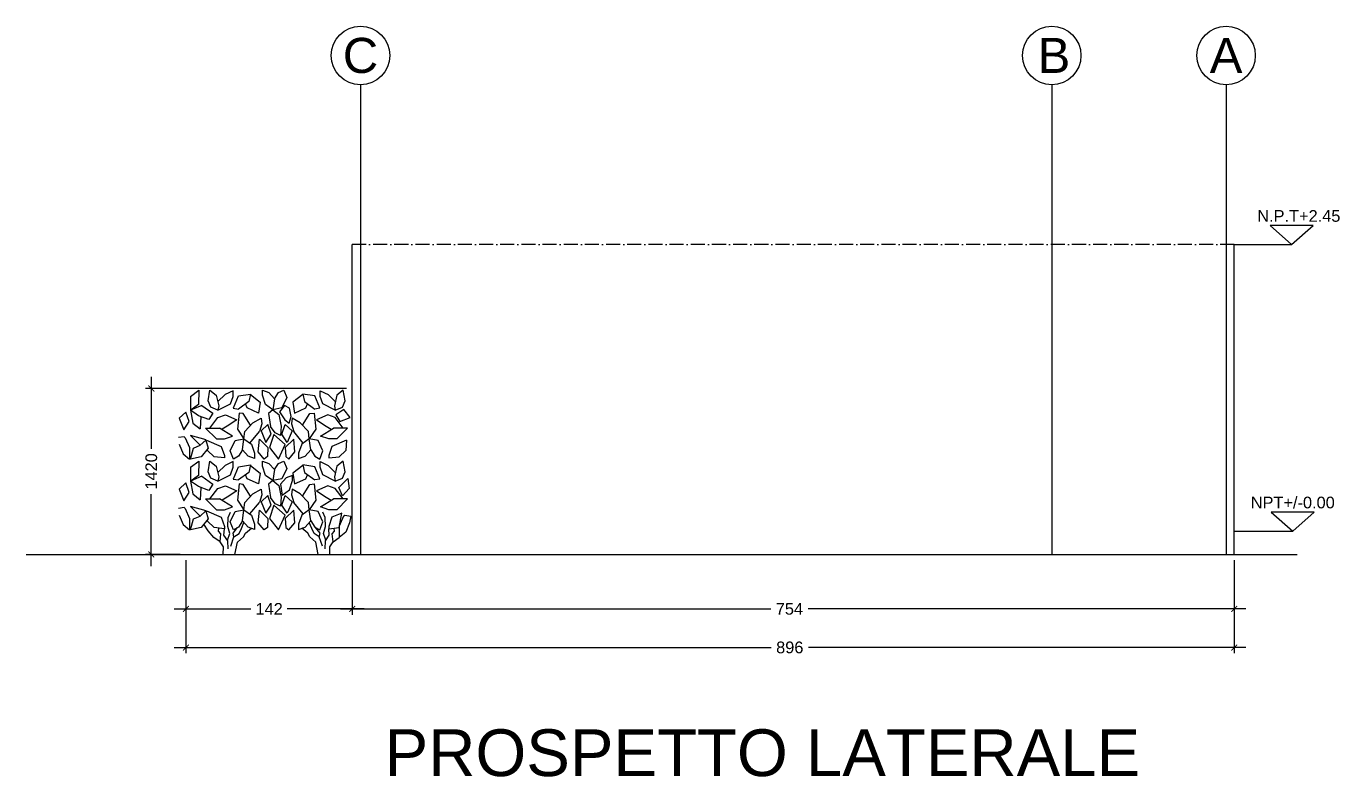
# Model space of a CAD drawing. Header units: millimetres. Extents: x 5639 to 14492, y 750 to 6820.
# Drawn here: x 10015 to 11138, y 6149 to 6791 of the extents above; entities that cross this region are included whole.
import ezdxf
from ezdxf.enums import TextEntityAlignment as Align

# ---------------------------------------------------------------- set-up
doc = ezdxf.new("R2010")
doc.units = ezdxf.units.MM
doc.linetypes.add('ACAD_ISO10W100', pattern=[18, 12, -3, 0, -3])
doc.layers.get('DEFPOINTS').update_dxf_attribs({"color": 210})
for name, color, linetype in [('A-ANNO-SYMB', 3, 'Continuous'), ('A-ANNO-TEXT', 3, 'Continuous'), ('A-ELEV-MBE1', 7, 'Continuous'), ('A-FLOR-LEVL', 7, 'Continuous'), ('A-SECT-MCUT', 7, 'Continuous'), ('BASE_SIEPE', 33, 'Continuous'), ('G-ANNO-DIM', 251, 'Continuous'), ('SIEPE', 96, 'Continuous')]:
    doc.layers.add(name, color=color, linetype=linetype)
doc.styles.add('ARIAL', font='arial.ttf')
doc.styles.get("Standard").update_dxf_attribs({"font": 'arial.ttf'})
doc.dimstyles.new('1_1', dxfattribs={"dimtxt": 10, "dimasz": 5, "dimexe": 5, "dimexo": 5, "dimgap": 5, "dimtad": 0, "dimdec": 0, "dimtxsty": 'Standard', "dimblk": 'ARCHTICK', "dimcen": 2.5, "dimdle": 10, "dimadec": 0, "dimazin": 0, "dimtfac": 1, "dimtdec": 0, "dimtmove": 0, "dimatfit": 3, "dimldrblk": 'ARCHTICK', "dimfxl": 1, "dimarcsym": 0})

# ---------------------------------------------------------------- blocks, each defined once
blk = doc.blocks.new('_ArchTick')
at = {"color": 0, "linetype": 'ByBlock', "const_width": 0.15}
blk.add_lwpolyline([(-0.5, -0.5), (0.5, 0.5)], dxfattribs=at)
blk = doc.blocks.new('*D123')
at = {"layer": 'DEFPOINTS', "color": 0, "transparency": 16777216}
for p in [(10151.4, 6339.3), (10293.6, 6339.3), (10293.6, 6292.7)]:
    blk.add_point(p, dxfattribs=at)
at = {"layer": 'G-ANNO-DIM', "color": 0, "lineweight": -2, "transparency": 16777216}
for p, q in [((10151.4, 6334.3), (10151.4, 6287.7)), ((10293.6, 6334.3), (10293.6, 6287.7)), ((10141.4, 6292.7), (10207, 6292.7)), ((10303.6, 6292.7), (10238, 6292.7))]:
    blk.add_line(p, q, dxfattribs=at)
at = {"layer": 'G-ANNO-DIM', "color": 0, "lineweight": -2, "transparency": 16777216, "xscale": 5, "yscale": 5, "zscale": 5, "rotation": 180}
blk.add_blockref('_ArchTick', (10151.4, 6292.7), dxfattribs=at)
at = {"layer": 'G-ANNO-DIM', "color": 0, "lineweight": -2, "transparency": 16777216, "xscale": 5, "yscale": 5, "zscale": 5}
blk.add_blockref('_ArchTick', (10293.6, 6292.7), dxfattribs=at)
at = {"layer": 'G-ANNO-DIM', "color": 0, "transparency": 16777216, "insert": (10222.5, 6292.7), "char_height": 10, "attachment_point": 5}
blk.add_mtext('142', dxfattribs=at)
blk = doc.blocks.new('*D65')
at = {"layer": 'DEFPOINTS', "color": 0, "transparency": 16777216}
for p in [(10293.6, 6339.3), (11047.4, 6339.3), (11047.4, 6292.7)]:
    blk.add_point(p, dxfattribs=at)
at = {"layer": 'G-ANNO-DIM', "color": 0, "lineweight": -2, "transparency": 16777216}
for p, q in [((10293.6, 6334.3), (10293.6, 6287.7)), ((11047.4, 6334.3), (11047.4, 6287.7)), ((10283.6, 6292.7), (10651.3, 6292.7)), ((11057.4, 6292.7), (10683.2, 6292.7))]:
    blk.add_line(p, q, dxfattribs=at)
at = {"layer": 'G-ANNO-DIM', "color": 0, "lineweight": -2, "transparency": 16777216, "xscale": 5, "yscale": 5, "zscale": 5, "rotation": 180}
blk.add_blockref('_ArchTick', (10293.6, 6292.7), dxfattribs=at)
at = {"layer": 'G-ANNO-DIM', "color": 0, "lineweight": -2, "transparency": 16777216, "xscale": 5, "yscale": 5, "zscale": 5}
blk.add_blockref('_ArchTick', (11047.4, 6292.7), dxfattribs=at)
at = {"layer": 'G-ANNO-DIM', "color": 0, "transparency": 16777216, "insert": (10667.2, 6292.7), "char_height": 10, "attachment_point": 5}
blk.add_mtext('754', dxfattribs=at)
blk = doc.blocks.new('*D124')
at = {"layer": 'DEFPOINTS', "color": 0, "transparency": 16777216}
for p in [(10151.4, 6339.3), (11047.4, 6339.3), (11047.4, 6259.7)]:
    blk.add_point(p, dxfattribs=at)
at = {"layer": 'G-ANNO-DIM', "color": 0, "lineweight": -2, "transparency": 16777216}
for p, q in [((10151.4, 6334.3), (10151.4, 6254.7)), ((11047.4, 6334.3), (11047.4, 6254.7)), ((10141.4, 6259.7), (10651.5, 6259.7)), ((11057.4, 6259.7), (10683.6, 6259.7))]:
    blk.add_line(p, q, dxfattribs=at)
at = {"layer": 'G-ANNO-DIM', "color": 0, "lineweight": -2, "transparency": 16777216, "xscale": 5, "yscale": 5, "zscale": 5, "rotation": 180}
blk.add_blockref('_ArchTick', (10151.4, 6259.7), dxfattribs=at)
at = {"layer": 'G-ANNO-DIM', "color": 0, "lineweight": -2, "transparency": 16777216, "xscale": 5, "yscale": 5, "zscale": 5}
blk.add_blockref('_ArchTick', (11047.4, 6259.7), dxfattribs=at)
at = {"layer": 'G-ANNO-DIM', "color": 0, "transparency": 16777216, "insert": (10667.5, 6259.7), "char_height": 10, "attachment_point": 5}
blk.add_mtext('896', dxfattribs=at)
blk = doc.blocks.new('*D115')
at = {"layer": 'DEFPOINTS', "color": 0, "transparency": 16777216}
for p in [(10121.8, 6481.2), (10293.6, 6481.2), (10151.4, 6339.3)]:
    blk.add_point(p, dxfattribs=at)
at = {"layer": 'G-ANNO-DIM', "color": 0, "lineweight": -2, "transparency": 16777216}
for p, q in [((10121.8, 6491.2), (10121.8, 6429.7)), ((10288.6, 6481.2), (10116.8, 6481.2)), ((10121.8, 6329.3), (10121.8, 6390.8)), ((10146.4, 6339.3), (10116.8, 6339.3))]:
    blk.add_line(p, q, dxfattribs=at)
at = {"layer": 'G-ANNO-DIM', "color": 0, "lineweight": -2, "transparency": 16777216, "xscale": 5, "yscale": 5, "zscale": 5}
for p, rotation in [((10121.8, 6481.2), 90), ((10121.8, 6339.3), 270)]:
    blk.add_blockref('_ArchTick', p, dxfattribs=dict(at, rotation=rotation))
at = {"layer": 'G-ANNO-DIM', "color": 0, "transparency": 16777216, "insert": (10121.8, 6410.3), "char_height": 10, "attachment_point": 5, "rotation": 90}
blk.add_mtext('1420', dxfattribs=at)

msp = doc.modelspace()

# ---------------------------------------------------------------- linework, layer by layer
msp.add_line((10151.4, 6339.3), (11047.4, 6339.3))
at = {"layer": 'A-ANNO-SYMB'}
msp.add_line((11047.4, 6604.3), (11096.4, 6604.3), dxfattribs=at)
at = {"layer": 'A-ANNO-SYMB', "ltscale": 0.8}
msp.add_line((11047.4, 6359.3), (11097.4, 6359.3), dxfattribs=at)
at = {"layer": 'A-ANNO-SYMB', "ltscale": 0.04}
for points in [[(10300.6, 6741), (10300.6, 6339.3)], [(10891.4, 6741), (10891.4, 6339.3)], [(11040.4, 6741), (11040.4, 6339.3)]]:
    msp.add_lwpolyline(points, dxfattribs=at)
at = {"layer": 'A-ANNO-SYMB'}
for points in [[(11096.4, 6604.3), (11114.8, 6620.5), (11078, 6620.5)], [(11097.4, 6359.3), (11115.8, 6375.5), (11079, 6375.5)]]:
    msp.add_lwpolyline(points, close=True, dxfattribs=at)
for centre in [(10300.6, 6766), (10891.4, 6766), (11040.4, 6766)]:
    msp.add_circle(centre, 25, dxfattribs=at)
at = {"layer": 'A-ELEV-MBE1'}
for p, q in [((10293.6, 6339.3), (10293.6, 6604.3)), ((11047.4, 6339.3), (11047.4, 6604.3))]:
    msp.add_line(p, q, dxfattribs=at)
at = {"layer": 'A-FLOR-LEVL'}
msp.add_line((10014.9, 6339.3), (11101.2, 6339.3), dxfattribs=at)
at = {"layer": 'A-SECT-MCUT', "linetype": 'ACAD_ISO10W100'}
msp.add_line((11047.4, 6604.3), (10293.6, 6604.3), dxfattribs=at)
at = {"layer": 'BASE_SIEPE'}
for p, q in [((10187.1, 6363.2), (10187.5, 6370.8)), ((10187.5, 6370.8), (10189.5, 6375.3)), ((10198.9, 6361.4), (10201, 6366.6)), ((10258.9, 6361.4), (10256.8, 6366.6)), ((10270.3, 6370.8), (10268.3, 6375.3)), ((10270.7, 6363.2), (10270.3, 6370.8)), ((10170.5, 6359.6), (10166.8, 6365.1)), ((10175.3, 6353.7), (10170.5, 6359.6)), ((10179.3, 6359.3), (10179.6, 6361.8)), ((10181.3, 6356.8), (10179.3, 6359.3)), ((10180.7, 6350.2), (10181.3, 6356.8)), ((10183.9, 6355.7), (10184.4, 6361.2)), ((10187.1, 6351), (10183.9, 6355.7)), ((10186.9, 6351.4), (10188.9, 6357.2)), ((10188.9, 6357.2), (10187.1, 6363.2)), ((10189.8, 6346.5), (10192.3, 6354.2)), ((10191.8, 6357.4), (10195.6, 6362.4)), ((10192.3, 6354.2), (10191.8, 6357.4)), ((10192.3, 6354.2), (10196.8, 6357.1)), ((10195.5, 6349.8), (10200.6, 6354.2)), ((10196.8, 6357.1), (10198.9, 6361.4)), ((10200.6, 6354.2), (10202.3, 6357.6)), ((10202.3, 6357.6), (10207.3, 6361.7)), ((10255.5, 6357.6), (10250.5, 6361.7)), ((10257.2, 6354.2), (10255.5, 6357.6)), ((10262.3, 6349.8), (10257.2, 6354.2)), ((10261, 6357.1), (10258.9, 6361.4)), ((10265.4, 6354.2), (10261, 6357.1)), ((10266, 6357.4), (10262.2, 6362.4)), ((10265.4, 6354.2), (10266, 6357.4)), ((10268, 6346.5), (10265.4, 6354.2)), ((10268.9, 6357.2), (10270.7, 6363.2)), ((10270.9, 6351.4), (10268.9, 6357.2)), ((10270.6, 6351), (10273.9, 6355.7)), ((10273.9, 6355.7), (10273.4, 6361.2)), ((10276.5, 6356.8), (10278.5, 6359.3)), ((10277.1, 6350.2), (10276.5, 6356.8)), ((10278.5, 6359.3), (10278.2, 6361.8)), ((10180.7, 6350.2), (10175.3, 6353.7)), ((10183.4, 6345.7), (10180.7, 6350.2)), ((10183.3, 6339.3), (10183.4, 6345.7)), ((10187.4, 6344), (10187.1, 6351)), ((10193.3, 6339.3), (10195.5, 6349.8)), ((10264.5, 6339.3), (10262.3, 6349.8)), ((10270.4, 6344), (10270.6, 6351)), ((10274.4, 6345.7), (10277.1, 6350.2)), ((10274.5, 6339.3), (10274.4, 6345.7)), ((10277.1, 6350.2), (10282.5, 6353.7))]:
    msp.add_line(p, q, dxfattribs=at)
at = {"layer": 'SIEPE'}
for p, q in [((10155.2, 6474.4), (10162.5, 6479.9)), ((10162.5, 6479.9), (10162, 6467.6)), ((10170.4, 6470.7), (10171.9, 6479.9)), ((10171.9, 6479.9), (10177.2, 6475.5)), ((10191.7, 6479.3), (10184.9, 6476.1)), ((10191.7, 6474.4), (10191.7, 6479.3)), ((10216.7, 6475.4), (10216.7, 6479.9)), ((10216.7, 6479.9), (10222.3, 6477.9)), ((10222.3, 6477.9), (10227.2, 6472.5)), ((10227.2, 6472.5), (10230.6, 6477.9)), ((10230.6, 6477.9), (10235, 6479.9)), ((10235, 6479.9), (10237.6, 6473.5)), ((10266, 6474.4), (10266, 6479.3)), ((10266, 6479.3), (10272.9, 6476.1)), ((10285.9, 6479.9), (10280.5, 6475.5)), ((10287.4, 6470.7), (10285.9, 6479.9)), ((10155.2, 6474.4), (10155.2, 6462.6)), ((10164.9, 6466.8), (10155.2, 6462.6)), ((10162, 6467.6), (10156, 6463)), ((10164.9, 6466.8), (10174.5, 6460.1)), ((10172.7, 6465.3), (10170.4, 6470.7)), ((10177.2, 6475.5), (10179.5, 6466.3)), ((10184.9, 6476.1), (10178.8, 6470.1)), ((10178.8, 6462.6), (10189.5, 6468)), ((10179.5, 6466.3), (10178.8, 6462.6)), ((10189.5, 6468), (10191.7, 6474.4)), ((10192, 6464.6), (10196.2, 6474.9)), ((10196.2, 6474.9), (10206.6, 6476.4)), ((10205.2, 6470), (10196.2, 6463.6)), ((10203.8, 6464.6), (10202.4, 6468.1)), ((10206.6, 6476.4), (10205.2, 6470)), ((10206.5, 6476), (10214.9, 6469.5)), ((10214.9, 6469.5), (10213.5, 6460.2)), ((10219.5, 6467.6), (10216.7, 6475.4)), ((10225.8, 6463.1), (10219.5, 6467.6)), ((10227.2, 6472.5), (10225.8, 6463.1)), ((10235.7, 6466.6), (10231.4, 6461.3)), ((10237.6, 6473.5), (10233.4, 6464.6)), ((10239.9, 6464.4), (10235.7, 6466.6)), ((10251.3, 6476), (10242.9, 6469.5)), ((10242.9, 6469.5), (10244.3, 6460.2)), ((10261.6, 6474.9), (10251.2, 6476.4)), ((10251.2, 6476.4), (10252.6, 6470)), ((10252.6, 6470), (10261.6, 6463.6)), ((10254, 6464.6), (10255.4, 6468.1)), ((10265.8, 6464.6), (10261.6, 6474.9)), ((10268.3, 6468), (10266, 6474.4)), ((10279, 6462.6), (10268.3, 6468)), ((10272.9, 6476.1), (10279, 6470.1)), ((10280.5, 6475.5), (10278.3, 6466.3)), ((10278.3, 6466.3), (10279, 6462.6)), ((10285.1, 6465.3), (10287.4, 6470.7)), ((10151.4, 6461.1), (10145.5, 6455.8)), ((10145.5, 6455.8), (10149.6, 6445.9)), ((10154.1, 6452.9), (10151.4, 6461.1)), ((10162.2, 6457.9), (10155.2, 6462.6)), ((10155.2, 6462.6), (10157.4, 6451.6)), ((10170.9, 6454.6), (10162.2, 6457.9)), ((10164.1, 6457.2), (10163.7, 6446.7)), ((10174.5, 6460.1), (10170.9, 6454.6)), ((10171.9, 6447.4), (10178.8, 6456.3)), ((10178.8, 6462.6), (10172.7, 6465.3)), ((10178.8, 6456.3), (10185.1, 6458.7)), ((10185.1, 6458.7), (10194.8, 6454.3)), ((10191.9, 6464.4), (10196.2, 6463.6)), ((10196.9, 6460.2), (10195.5, 6446.4)), ((10200.4, 6459.7), (10196.9, 6460.2)), ((10206.7, 6449.8), (10200.4, 6459.7)), ((10213.5, 6460.2), (10203.8, 6464.6)), ((10208.7, 6451.8), (10215.6, 6455.8)), ((10215.6, 6455.8), (10216.3, 6450.9)), ((10225.8, 6463.1), (10222.1, 6459.9)), ((10222.1, 6459.9), (10223.6, 6448.7)), ((10233.4, 6464.6), (10225.8, 6463.1)), ((10225.8, 6463.1), (10230.7, 6459)), ((10230.7, 6459), (10232.8, 6449.1)), ((10231.4, 6461.3), (10236, 6454.3)), ((10239.5, 6451.6), (10241.3, 6457.3)), ((10241.3, 6457.3), (10239.9, 6464.4)), ((10242.2, 6455.8), (10241.5, 6450.9)), ((10249.1, 6451.8), (10242.2, 6455.8)), ((10244.3, 6460.2), (10254, 6464.6)), ((10251.1, 6449.8), (10257.4, 6459.7)), ((10257.4, 6459.7), (10260.9, 6460.2)), ((10260.9, 6460.2), (10262.3, 6446.4)), ((10265.9, 6464.4), (10261.6, 6463.6)), ((10272.7, 6458.7), (10263, 6454.3)), ((10279, 6456.3), (10272.7, 6458.7)), ((10279, 6462.6), (10285.1, 6465.3)), ((10285.9, 6447.4), (10279, 6456.3)), ((10286.3, 6463.3), (10279.5, 6458.6)), ((10279.5, 6458.6), (10283, 6453.1)), ((10283, 6453.1), (10291.8, 6456.4)), ((10291.8, 6456.4), (10286.3, 6463.3)), ((10149.6, 6445.9), (10154.1, 6452.9)), ((10157.4, 6451.6), (10163.7, 6446.7)), ((10168.1, 6447.4), (10177.5, 6438.1)), ((10168.1, 6447.4), (10180.2, 6447.4)), ((10191.3, 6440.5), (10180.2, 6447.4)), ((10186.5, 6448.9), (10182.3, 6446.4)), ((10194.8, 6454.3), (10186.5, 6448.9)), ((10195.5, 6446.4), (10201, 6438.1)), ((10201, 6438.1), (10201.7, 6444.5)), ((10201.7, 6444.5), (10208.7, 6451.8)), ((10206.1, 6434.5), (10214.2, 6444.5)), ((10216.3, 6450.9), (10214.2, 6444.5)), ((10221.5, 6450.3), (10215.7, 6445)), ((10215.7, 6445), (10219.8, 6435.1)), ((10224.3, 6442.2), (10221.5, 6450.3)), ((10227.7, 6443.3), (10223.6, 6448.7)), ((10232.8, 6449.1), (10232.2, 6441.1)), ((10233.5, 6442.2), (10236.2, 6450.3)), ((10236, 6454.3), (10239.5, 6451.6)), ((10236.2, 6450.3), (10242.1, 6445)), ((10242.1, 6445), (10238, 6435.1)), ((10241.5, 6450.9), (10243.6, 6444.5)), ((10251.7, 6434.5), (10243.6, 6444.5)), ((10256.1, 6444.5), (10249.1, 6451.8)), ((10256.7, 6438.1), (10256.1, 6444.5)), ((10262.3, 6446.4), (10256.7, 6438.1)), ((10263, 6454.3), (10271.3, 6448.9)), ((10266.5, 6440.5), (10277.6, 6447.4)), ((10271.3, 6448.9), (10275.5, 6446.4)), ((10289.6, 6447.4), (10277.6, 6447.4)), ((10289.6, 6447.4), (10280.3, 6438.1)), ((10149.8, 6440), (10144.9, 6439.2)), ((10145.7, 6433.5), (10148.9, 6425.4)), ((10150.8, 6439.1), (10149.8, 6440)), ((10150.8, 6439.1), (10154.5, 6430.7)), ((10155.2, 6441), (10163.6, 6432.7)), ((10168.7, 6437.3), (10155.2, 6441)), ((10158, 6430.2), (10163.6, 6432.7)), ((10163.6, 6432.7), (10168.4, 6437.1)), ((10168.4, 6437.1), (10170.5, 6430.2)), ((10169.1, 6437.1), (10181.6, 6431.7)), ((10177.5, 6438.1), (10184.4, 6438.1)), ((10184.4, 6438.1), (10191.3, 6440.5)), ((10189.2, 6427.8), (10193.4, 6436.6)), ((10193.4, 6436.6), (10201, 6438.1)), ((10199.7, 6428.8), (10201, 6438.1)), ((10201, 6438.1), (10207.3, 6433.7)), ((10207.3, 6433.7), (10210.1, 6425.8)), ((10213.2, 6427), (10214.2, 6437.8)), ((10214.2, 6437.8), (10221.5, 6430.7)), ((10219.8, 6435.1), (10224.3, 6442.2)), ((10226.5, 6441.9), (10222.9, 6430.7)), ((10236.1, 6433.4), (10226.5, 6441.9)), ((10232.2, 6441.1), (10227.7, 6443.3)), ((10230.6, 6420.9), (10236.1, 6433.4)), ((10238, 6435.1), (10233.5, 6442.2)), ((10243.6, 6437.8), (10236.3, 6430.7)), ((10244.6, 6427), (10243.6, 6437.8)), ((10250.5, 6433.7), (10247.7, 6425.8)), ((10256.7, 6438.1), (10250.5, 6433.7)), ((10258.1, 6428.8), (10256.7, 6438.1)), ((10264.4, 6436.6), (10256.7, 6438.1)), ((10268.5, 6427.8), (10264.4, 6436.6)), ((10273.4, 6438.1), (10266.5, 6440.5)), ((10280.3, 6438.1), (10273.4, 6438.1)), ((10288.7, 6437.1), (10276.2, 6431.7)), ((10288.7, 6437.1), (10288, 6428.3)), ((10148.9, 6425.4), (10154.5, 6420.9)), ((10154.5, 6430.7), (10154.5, 6420.9)), ((10155.2, 6420.9), (10158, 6430.2)), ((10164.3, 6422.9), (10155.2, 6420.9)), ((10170.5, 6430.2), (10164.3, 6422.9)), ((10175.4, 6422.9), (10169.8, 6428.3)), ((10184.4, 6421.9), (10175.4, 6422.9)), ((10181.6, 6431.7), (10184.4, 6423.8)), ((10184.4, 6423.8), (10184.4, 6421.9)), ((10192, 6420.9), (10189.2, 6427.8)), ((10196.2, 6423.3), (10192, 6420.9)), ((10199.7, 6428.8), (10196.2, 6423.3)), ((10204.5, 6423.3), (10199.7, 6428.8)), ((10210.1, 6421.4), (10204.5, 6423.3)), ((10210.1, 6425.8), (10210.1, 6421.4)), ((10218.3, 6420.9), (10213.2, 6427)), ((10221.1, 6423.1), (10218.3, 6420.9)), ((10221.5, 6430.7), (10221.1, 6423.1)), ((10222.9, 6430.7), (10230.6, 6420.9)), ((10236.3, 6430.7), (10236.7, 6423.1)), ((10236.7, 6423.1), (10239.4, 6420.9)), ((10239.4, 6420.9), (10244.6, 6427)), ((10247.7, 6425.8), (10247.7, 6421.4)), ((10247.7, 6421.4), (10253.3, 6423.3)), ((10253.3, 6423.3), (10258.1, 6428.8)), ((10258.1, 6428.8), (10261.6, 6423.3)), ((10261.6, 6423.3), (10265.8, 6420.9)), ((10265.8, 6420.9), (10268.5, 6427.8)), ((10276.2, 6431.7), (10273.4, 6423.8)), ((10273.4, 6423.8), (10273.4, 6421.9)), ((10273.4, 6421.9), (10282.4, 6422.9)), ((10282.4, 6422.9), (10288, 6428.3)), ((10155.2, 6413.8), (10162.5, 6419.2)), ((10155.2, 6413.8), (10155.2, 6402)), ((10162.5, 6419.2), (10162, 6406.9)), ((10170.4, 6410), (10171.9, 6419.2)), ((10171.9, 6419.2), (10177.2, 6414.9)), ((10177.2, 6414.9), (10179.5, 6405.7)), ((10184.9, 6415.4), (10178.8, 6409.5)), ((10191.7, 6418.7), (10184.9, 6415.4)), ((10189.5, 6407.3), (10191.7, 6413.8)), ((10191.7, 6413.8), (10191.7, 6418.7)), ((10192, 6404), (10196.2, 6414.3)), ((10196.2, 6414.3), (10206.6, 6415.8)), ((10206.6, 6415.8), (10205.2, 6409.4)), ((10206.5, 6415.4), (10214.9, 6408.9)), ((10216.7, 6414.8), (10216.7, 6419.2)), ((10216.7, 6419.2), (10222.3, 6417.2)), ((10219.5, 6406.9), (10216.7, 6414.8)), ((10222.3, 6417.2), (10227.2, 6411.8)), ((10227.2, 6411.8), (10225.8, 6402.5)), ((10227.2, 6411.8), (10230.6, 6417.2)), ((10230.6, 6417.2), (10235, 6419.2)), ((10237.6, 6412.8), (10233.4, 6404)), ((10235, 6419.2), (10237.6, 6412.8)), ((10251.3, 6415.4), (10242.9, 6408.9)), ((10261.6, 6414.3), (10251.2, 6415.8)), ((10251.2, 6415.8), (10252.6, 6409.4)), ((10265.8, 6404), (10261.6, 6414.3)), ((10266, 6413.8), (10266, 6418.7)), ((10266, 6418.7), (10272.9, 6415.4)), ((10268.3, 6407.3), (10266, 6413.8)), ((10272.9, 6415.4), (10279, 6409.5)), ((10280.5, 6414.9), (10278.3, 6405.7)), ((10285.9, 6419.2), (10280.5, 6414.9)), ((10287.4, 6410), (10285.9, 6419.2)), ((10151.4, 6400.4), (10145.5, 6395.1)), ((10154.1, 6392.3), (10151.4, 6400.4)), ((10164.9, 6406.1), (10155.2, 6402)), ((10162.2, 6397.3), (10155.2, 6402)), ((10155.2, 6402), (10157.4, 6391)), ((10162, 6406.9), (10156, 6402.3)), ((10164.9, 6406.1), (10174.5, 6399.5)), ((10172.7, 6404.6), (10170.4, 6410)), ((10174.5, 6399.5), (10170.9, 6394)), ((10178.8, 6401.9), (10172.7, 6404.6)), ((10178.8, 6401.9), (10189.5, 6407.3)), ((10179.5, 6405.7), (10178.8, 6401.9)), ((10191.9, 6403.7), (10196.2, 6403)), ((10196.9, 6399.6), (10195.5, 6385.8)), ((10205.2, 6409.4), (10196.2, 6403)), ((10200.4, 6399.1), (10196.9, 6399.6)), ((10206.7, 6389.1), (10200.4, 6399.1)), ((10203.8, 6404), (10202.4, 6407.4)), ((10213.5, 6399.6), (10203.8, 6404)), ((10214.9, 6408.9), (10213.5, 6399.6)), ((10225.8, 6402.5), (10219.5, 6406.9)), ((10225.8, 6402.5), (10222.1, 6399.3)), ((10222.1, 6399.3), (10223.6, 6388)), ((10233.4, 6404), (10225.8, 6402.5)), ((10225.8, 6402.5), (10230.7, 6398.3)), ((10237, 6404.9), (10232.2, 6399.5)), ((10232.2, 6399.5), (10233.6, 6390.1)), ((10242.6, 6406.8), (10237, 6404.9)), ((10239.8, 6394.6), (10242.6, 6402.4)), ((10242.6, 6402.4), (10242.6, 6406.8)), ((10242.9, 6408.9), (10244.3, 6399.6)), ((10244.3, 6399.6), (10254, 6404)), ((10251.1, 6389.1), (10257.4, 6399.1)), ((10252.6, 6409.4), (10261.6, 6403)), ((10254, 6404), (10255.4, 6407.4)), ((10257.4, 6399.1), (10260.9, 6399.6)), ((10260.9, 6399.6), (10262.3, 6385.8)), ((10265.9, 6403.7), (10261.6, 6403)), ((10279, 6401.9), (10268.3, 6407.3)), ((10278.3, 6405.7), (10279, 6401.9)), ((10279, 6401.9), (10285.1, 6404.6)), ((10282, 6396.6), (10289.7, 6404.1)), ((10285.1, 6404.6), (10287.4, 6410)), ((10289.7, 6404.1), (10291, 6395.8)), ((10145.5, 6395.1), (10149.6, 6385.2)), ((10149.6, 6385.2), (10154.1, 6392.3)), ((10157.4, 6391), (10163.7, 6386)), ((10170.9, 6394), (10162.2, 6397.3)), ((10164.1, 6396.6), (10163.7, 6386)), ((10171.9, 6386.8), (10178.8, 6395.6)), ((10178.8, 6395.6), (10185.1, 6398.1)), ((10186.5, 6388.3), (10182.3, 6385.8)), ((10185.1, 6398.1), (10194.8, 6393.7)), ((10194.8, 6393.7), (10186.5, 6388.3)), ((10201.7, 6383.8), (10208.7, 6391.2)), ((10208.7, 6391.2), (10215.6, 6395.1)), ((10216.3, 6390.2), (10214.2, 6383.8)), ((10215.6, 6395.1), (10216.3, 6390.2)), ((10221.5, 6389.7), (10215.7, 6384.4)), ((10224.3, 6381.5), (10221.5, 6389.7)), ((10227.7, 6382.7), (10223.6, 6388)), ((10230.7, 6398.3), (10232.8, 6388.4)), ((10232.8, 6388.4), (10232.2, 6380.5)), ((10233.5, 6381.5), (10236.2, 6389.7)), ((10233.6, 6390.1), (10239.8, 6394.6)), ((10236.2, 6389.7), (10242.1, 6384.4)), ((10242.2, 6395.1), (10241.5, 6390.2)), ((10241.5, 6390.2), (10243.6, 6383.8)), ((10249.1, 6391.2), (10242.2, 6395.1)), ((10256.1, 6383.8), (10249.1, 6391.2)), ((10272.7, 6398.1), (10263, 6393.7)), ((10263, 6393.7), (10271.3, 6388.3)), ((10271.3, 6388.3), (10275.5, 6385.8)), ((10279, 6395.6), (10272.7, 6398.1)), ((10285.9, 6386.8), (10279, 6395.6)), ((10285.3, 6389.4), (10282, 6396.6)), ((10291, 6395.8), (10285.3, 6389.4)), ((10149.8, 6379.3), (10144.9, 6378.6)), ((10150.8, 6378.5), (10149.8, 6379.3)), ((10150.8, 6378.5), (10154.5, 6370)), ((10155.2, 6380.4), (10163.6, 6372)), ((10168.7, 6376.7), (10155.2, 6380.4)), ((10168.1, 6386.8), (10177.5, 6377.4)), ((10168.1, 6386.8), (10180.2, 6386.8)), ((10177.5, 6377.4), (10184.4, 6377.4)), ((10191.3, 6379.9), (10180.2, 6386.8)), ((10184.4, 6377.4), (10191.3, 6379.9)), ((10193.4, 6376), (10201, 6377.4)), ((10195.5, 6385.8), (10201, 6377.4)), ((10199.7, 6368.1), (10201, 6377.4)), ((10201, 6377.4), (10201.7, 6383.8)), ((10201, 6377.4), (10207.3, 6373)), ((10206.1, 6373.9), (10214.2, 6383.8)), ((10213.2, 6366.4), (10214.2, 6377.1)), ((10214.2, 6377.1), (10221.5, 6370)), ((10215.7, 6384.4), (10219.8, 6374.5)), ((10219.8, 6374.5), (10224.3, 6381.5)), ((10226.5, 6381.3), (10222.9, 6370)), ((10236.1, 6372.8), (10226.5, 6381.3)), ((10232.2, 6380.5), (10227.7, 6382.7)), ((10238, 6374.5), (10233.5, 6381.5)), ((10243.6, 6377.1), (10236.3, 6370)), ((10242.1, 6384.4), (10238, 6374.5)), ((10251.7, 6373.9), (10243.6, 6383.8)), ((10244.6, 6366.4), (10243.6, 6377.1)), ((10256.7, 6377.4), (10250.5, 6373)), ((10256.7, 6377.4), (10256.1, 6383.8)), ((10262.3, 6385.8), (10256.7, 6377.4)), ((10258.1, 6368.1), (10256.7, 6377.4)), ((10264.4, 6376), (10256.7, 6377.4)), ((10266.5, 6379.9), (10277.6, 6386.8)), ((10273.4, 6377.4), (10266.5, 6379.9)), ((10280.3, 6377.4), (10273.4, 6377.4)), ((10289.6, 6386.8), (10277.6, 6386.8)), ((10289.6, 6386.8), (10280.3, 6377.4)), ((10145.7, 6372.8), (10148.9, 6364.8)), ((10154.5, 6370), (10154.5, 6360.2)), ((10155.2, 6360.2), (10158, 6369.6)), ((10158, 6369.6), (10163.6, 6372)), ((10163.6, 6372), (10168.4, 6376.5)), ((10170.5, 6369.6), (10164.3, 6362.2)), ((10168.4, 6376.5), (10170.5, 6369.6)), ((10169.1, 6376.5), (10181.6, 6371.1)), ((10175.4, 6362.2), (10169.8, 6367.6)), ((10181.6, 6371.1), (10184.4, 6363.2)), ((10189.2, 6367.1), (10193.4, 6376)), ((10192, 6360.2), (10189.2, 6367.1)), ((10199.7, 6368.1), (10196.2, 6362.7)), ((10204.5, 6362.7), (10199.7, 6368.1)), ((10207.3, 6373), (10210.1, 6365.2)), ((10218.3, 6360.2), (10213.2, 6366.4)), ((10221.5, 6370), (10221.1, 6362.4)), ((10222.9, 6370), (10230.6, 6360.2)), ((10230.6, 6360.2), (10236.1, 6372.8)), ((10236.3, 6370), (10236.7, 6362.4)), ((10239.4, 6360.2), (10244.6, 6366.4)), ((10250.5, 6373), (10247.7, 6365.2)), ((10253.3, 6362.7), (10258.1, 6368.1)), ((10258.1, 6368.1), (10261.6, 6362.7)), ((10268.5, 6367.1), (10264.4, 6376)), ((10265.8, 6360.2), (10268.5, 6367.1)), ((10276.2, 6371.1), (10273.4, 6363.2)), ((10284.7, 6374.7), (10276.2, 6371.1)), ((10282.4, 6362.2), (10284.7, 6374.7)), ((10286.2, 6371.9), (10282.5, 6363.5)), ((10286.2, 6371.9), (10287.3, 6372.8)), ((10287.3, 6372.8), (10292.2, 6372)), ((10291.3, 6366.3), (10288.1, 6358.2)), ((10292.2, 6372), (10291.3, 6366.3)), ((10148.9, 6364.8), (10154.5, 6360.2)), ((10164.3, 6362.2), (10155.2, 6360.2)), ((10184.4, 6361.2), (10175.4, 6362.2)), ((10184.4, 6363.2), (10184.4, 6361.2)), ((10196.2, 6362.7), (10192, 6360.2)), ((10210.1, 6360.7), (10204.5, 6362.7)), ((10210.1, 6365.2), (10210.1, 6360.7)), ((10221.1, 6362.4), (10218.3, 6360.2)), ((10236.7, 6362.4), (10239.4, 6360.2)), ((10247.7, 6365.2), (10247.7, 6360.7)), ((10247.7, 6360.7), (10253.3, 6362.7)), ((10261.6, 6362.7), (10265.8, 6360.2)), ((10273.4, 6363.2), (10273.4, 6361.2)), ((10273.4, 6361.2), (10282.4, 6362.2)), ((10282.5, 6363.5), (10282.5, 6353.7)), ((10288.1, 6358.2), (10282.5, 6353.7))]:
    msp.add_line(p, q, dxfattribs=at)

# ---------------------------------------------------------------- texts
at = {"layer": 'A-ANNO-TEXT', "style": 'ARIAL'}
for s, height, p in [('C', 30, (10300.6, 6751.1)), ('B', 30, (10893.3, 6751.1)), ('A', 30, (11040.4, 6751.1)), ('N.P.T+2.45', 10, (11102.6, 6623.8)), ('NPT+/-0.00', 10, (11097.4, 6378.7))]:
    msp.add_text(s, height=height, dxfattribs=at).set_placement(p, align=Align.CENTER)
at = {"layer": 'A-ANNO-TEXT', "insert": (10321.2, 6189.7), "char_height": 40, "attachment_point": 1, "style": 'ARIAL'}
msp.add_mtext_dynamic_manual_height_columns('PROSPETTO LATERALE', width=9228.076, gutter_width=1.26, heights=[0], dxfattribs=at)

# ---------------------------------------------------------------- dimensions: what is measured, and where the dimension line sits
at = {"layer": 'G-ANNO-DIM'}
dim = msp.add_linear_dim(base=(10121.8, 6481.2), p1=(10151.4, 6339.3), p2=(10293.6, 6481.2), angle=90, text='1420', dimstyle='1_1', dxfattribs=at)
dim.commit()
dim.dimension.update_dxf_attribs({"geometry": '*D115', "text_midpoint": (10121.8, 6410.3), "dimtype": 160})
for base, p1, p2, picture, middle in [((10293.6, 6292.7), (10151.4, 6339.3), (10293.6, 6339.3), '*D123', (10222.5, 6292.7)), ((11047.4, 6259.7), (10151.4, 6339.3), (11047.4, 6339.3), '*D124', (10667.5, 6259.7)), ((11047.4, 6292.7), (10293.6, 6339.3), (11047.4, 6339.3), '*D65', (10667.2, 6292.7))]:
    dim = msp.add_linear_dim(base=base, p1=p1, p2=p2, dimstyle='1_1', dxfattribs=at)
    dim.commit()
    dim.dimension.update_dxf_attribs({"geometry": picture, "text_midpoint": middle, "dimtype": 160})

doc.saveas('drawing.dxf')
